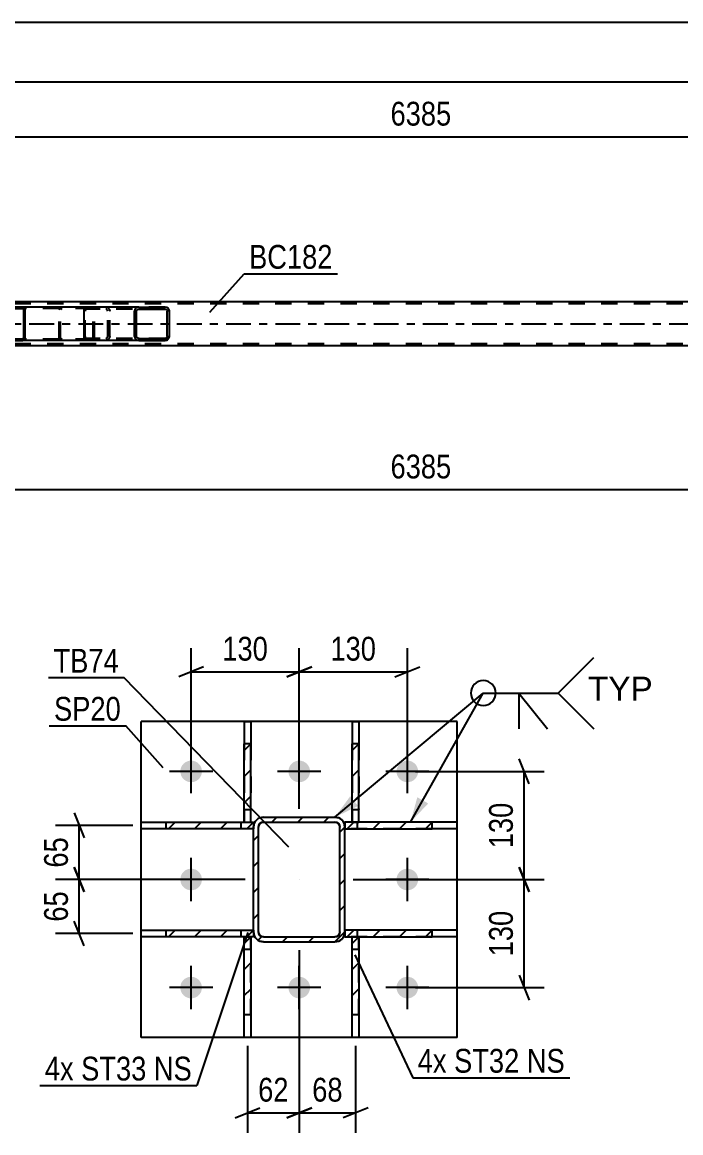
# Model space of a CAD drawing. Header units: millimetres. Extents: x 0 to 841, y 0 to 594.
# Drawn here: x 316.3 to 395.5, y 148.7 to 282.3 of the extents above; entities that cross this region are included whole.
import ezdxf

# ---------------------------------------------------------------- set-up
doc = ezdxf.new("R2010")
doc.units = ezdxf.units.MM
doc.linetypes.add('DXK_LINE_DOT2', pattern=[3.9198, 1.9599, -1.9599])
doc.linetypes.add('DXK_LINE_DOT3', pattern=[5.9187, 2.979, -0.9799, 0.9799, -0.9799])
doc.styles.add('Arial', font='ARIAL.TTF', dxfattribs={"height": 0.2})
doc.styles.add('Arial Narrow', font='ARIALN.TTF', dxfattribs={"height": 0.2})

# ---------------------------------------------------------------- blocks, each defined once
blk = doc.blocks.new('Part-814735391-2827 - 2738')
at = {"linetype": 'Continuous'}
h = blk.add_hatch(dxfattribs=at)
h.set_pattern_fill('', scale=0.7, style=0, pattern_type=0)
h.set_pattern_definition([(45, (333.9544, 247.6884), (-1.57154, 1.57154), [])])
h.paths.add_polyline_path([(333.99, 247.5), (333.95, 247.69), (333.85, 247.84), (333.68, 247.95), (333.49, 247.98), (330.31, 247.98), (330.11, 247.95), (329.95, 247.84), (329.84, 247.69), (329.8, 247.5), (329.8, 244.46), (329.84, 244.28), (329.95, 244.13), (330.11, 244.02), (330.31, 243.98), (333.49, 243.98), (333.68, 244.02), (333.85, 244.13), (333.95, 244.28), (333.99, 244.46)])
h.paths.add_polyline_path([(333.72, 244.37), (333.67, 244.3), (333.59, 244.24), (333.49, 244.22), (330.31, 244.22), (330.21, 244.24), (330.13, 244.3), (330.07, 244.37), (330.05, 244.46), (330.05, 247.5), (330.07, 247.6), (330.13, 247.67), (330.21, 247.73), (330.31, 247.74), (333.49, 247.74), (333.59, 247.73), (333.67, 247.67), (333.72, 247.6), (333.74, 247.5), (333.74, 244.46)])
at = {"color": 2, "linetype": 'Continuous'}
for p, q in [((323.73, 247.5), (323.75, 247.69)), ((323.73, 244.46), (323.73, 247.5)), ((323.75, 247.69), (323.81, 247.84)), ((323.81, 247.84), (323.9, 247.95)), ((323.9, 247.95), (324.01, 247.98)), ((330.31, 247.98), (324.01, 247.98)), ((329.84, 247.69), (329.8, 247.5)), ((329.8, 244.46), (329.8, 247.5)), ((330.05, 247.5), (330.07, 247.6)), ((330.05, 244.46), (330.05, 247.5)), ((330.07, 247.6), (330.13, 247.67)), ((330.31, 247.98), (330.11, 247.95)), ((330.13, 247.67), (330.21, 247.73)), ((330.21, 247.73), (330.31, 247.74)), ((330.31, 247.98), (333.49, 247.98)), ((330.31, 247.74), (333.49, 247.74)), ((333.68, 247.95), (333.49, 247.98)), ((333.49, 247.74), (333.59, 247.73)), ((333.59, 247.73), (333.67, 247.67)), ((333.67, 247.67), (333.72, 247.6)), ((333.72, 247.6), (333.74, 247.5)), ((333.74, 244.46), (333.74, 247.5)), ((333.99, 247.5), (333.95, 247.69)), ((333.99, 244.46), (333.99, 247.5)), ((323.75, 244.28), (323.73, 244.46)), ((323.81, 244.13), (323.75, 244.28)), ((323.9, 244.02), (323.81, 244.13)), ((324.01, 243.98), (323.9, 244.02)), ((330.31, 243.98), (324.01, 243.98)), ((329.8, 244.46), (329.84, 244.28)), ((330.07, 244.37), (330.05, 244.46)), ((330.13, 244.3), (330.07, 244.37)), ((330.11, 244.02), (330.31, 243.98)), ((330.21, 244.24), (330.13, 244.3)), ((330.31, 244.22), (330.21, 244.24)), ((330.31, 244.22), (333.49, 244.22)), ((330.31, 243.98), (333.49, 243.98)), ((333.59, 244.24), (333.49, 244.22)), ((333.49, 243.98), (333.68, 244.02)), ((333.67, 244.3), (333.59, 244.24)), ((333.72, 244.37), (333.67, 244.3)), ((333.74, 244.46), (333.72, 244.37)), ((333.95, 244.28), (333.99, 244.46))]:
    blk.add_line(p, q, dxfattribs=at)
at = {"color": 7, "linetype": 'DXK_LINE_DOT2'}
for p, q in [((323.88, 247.6), (323.87, 247.5)), ((323.87, 244.46), (323.87, 247.5)), ((323.91, 247.67), (323.88, 247.6)), ((323.95, 247.73), (323.91, 247.67)), ((324.01, 247.74), (323.95, 247.73)), ((333.49, 247.74), (324.01, 247.74)), ((325, 247.74), (325, 247.98)), ((326.34, 247.98), (326.53, 247.95)), ((326.44, 247.73), (326.34, 247.74)), ((326.52, 247.67), (326.44, 247.73)), ((326.57, 247.6), (326.52, 247.67)), ((326.59, 247.5), (326.57, 247.6)), ((326.59, 244.46), (326.59, 247.5)), ((326.8, 247.69), (326.84, 247.5)), ((326.84, 244.46), (326.84, 247.5)), ((333.49, 247.98), (330.31, 247.98)), ((323.87, 244.46), (323.88, 244.37)), ((323.88, 244.37), (323.91, 244.3)), ((323.91, 244.3), (323.95, 244.24)), ((323.95, 244.24), (324.01, 244.22)), ((333.49, 244.22), (324.01, 244.22)), ((325, 243.98), (325, 244.22)), ((326.34, 244.22), (326.44, 244.24)), ((326.53, 244.02), (326.34, 243.98)), ((326.44, 244.24), (326.52, 244.3)), ((326.52, 244.3), (326.57, 244.37)), ((326.57, 244.37), (326.59, 244.46)), ((326.84, 244.46), (326.8, 244.28)), ((333.49, 243.98), (330.31, 243.98))]:
    blk.add_line(p, q, dxfattribs=at)
for centre, start, end in [((326.35, 247.49), 23.8494, 68.8059), ((326.35, 244.48), 291.1941, 336.1506)]:
    blk.add_arc(centre, 0.492, start, end, dxfattribs=at)
at = {"color": 2, "linetype": 'Continuous'}
for centre, start, end in [((330.29, 247.49), 111.1941, 156.1506), ((333.5, 247.49), 23.8494, 68.8059), ((330.29, 244.48), 203.8494, 248.8059), ((333.5, 244.48), 291.1941, 336.1506)]:
    blk.add_arc(centre, 0.492, start, end, dxfattribs=at)
blk = doc.blocks.new('Part-814735391-2852 - 2738')
at = {"linetype": 'Continuous'}
h = blk.add_hatch(dxfattribs=at)
h.set_pattern_fill('', scale=0.7, style=0, pattern_type=0)
h.set_pattern_definition([(45, (316.622, 247.7872), (-1.57154, 1.57154), [])])
h.paths.add_polyline_path([(316.65, 247.66), (316.62, 247.79), (316.55, 247.89), (316.44, 247.96), (316.31, 247.98), (312.73, 247.98), (312.6, 247.96), (312.49, 247.89), (312.42, 247.79), (312.39, 247.66), (312.39, 244.3), (312.42, 244.18), (312.49, 244.08), (312.6, 244.01), (312.73, 243.98), (316.31, 243.98), (316.44, 244.01), (316.55, 244.08), (316.62, 244.18), (316.65, 244.3)])
h.paths.add_polyline_path([(316.46, 244.24), (316.43, 244.19), (316.37, 244.16), (316.31, 244.14), (312.73, 244.14), (312.67, 244.16), (312.61, 244.19), (312.57, 244.24), (312.56, 244.3), (312.56, 247.66), (312.57, 247.73), (312.61, 247.78), (312.67, 247.81), (312.73, 247.82), (316.31, 247.82), (316.37, 247.81), (316.43, 247.78), (316.46, 247.73), (316.48, 247.66), (316.48, 244.3)])
at = {"color": 2, "linetype": 'Continuous'}
for p, q in [((312.42, 247.79), (312.39, 247.66)), ((312.39, 244.3), (312.39, 247.66)), ((312.56, 247.66), (312.57, 247.73)), ((312.56, 244.3), (312.56, 247.66)), ((312.57, 247.73), (312.61, 247.78)), ((312.73, 247.98), (312.6, 247.96)), ((312.61, 247.78), (312.67, 247.81)), ((312.67, 247.81), (312.73, 247.82)), ((312.73, 247.98), (316.31, 247.98)), ((312.73, 247.82), (316.31, 247.82)), ((324.01, 247.98), (316.31, 247.98)), ((316.44, 247.96), (316.31, 247.98)), ((316.31, 247.82), (316.37, 247.81)), ((316.37, 247.81), (316.43, 247.78)), ((316.43, 247.78), (316.46, 247.73)), ((316.46, 247.73), (316.48, 247.66)), ((316.48, 244.3), (316.48, 247.66)), ((316.65, 247.66), (316.62, 247.79)), ((316.65, 244.3), (316.65, 247.66)), ((312.39, 244.3), (312.42, 244.18)), ((312.57, 244.24), (312.56, 244.3)), ((312.61, 244.19), (312.57, 244.24)), ((312.6, 244.01), (312.73, 243.98)), ((312.67, 244.16), (312.61, 244.19)), ((312.73, 244.14), (312.67, 244.16)), ((312.73, 244.14), (316.31, 244.14)), ((312.73, 243.98), (316.31, 243.98)), ((316.37, 244.16), (316.31, 244.14)), ((316.31, 243.98), (316.44, 244.01)), ((324.01, 243.98), (316.31, 243.98)), ((316.43, 244.19), (316.37, 244.16)), ((316.46, 244.24), (316.43, 244.19)), ((316.48, 244.3), (316.46, 244.24)), ((316.62, 244.18), (316.65, 244.3))]:
    blk.add_line(p, q, dxfattribs=at)
at = {"color": 7, "linetype": 'DXK_LINE_DOT2'}
for p, q in [((316.31, 247.98), (312.73, 247.98)), ((324.66, 247.82), (312.73, 247.82)), ((320.74, 247.66), (320.77, 247.79)), ((320.74, 244.3), (320.74, 247.66)), ((320.92, 247.73), (320.91, 247.66)), ((320.91, 244.3), (320.91, 247.66)), ((320.96, 247.78), (320.92, 247.73)), ((320.95, 247.96), (321.08, 247.98)), ((320.96, 247.78), (320.98, 247.79)), ((320.98, 247.79), (321.02, 247.81)), ((321.02, 247.81), (321.08, 247.82)), ((324.66, 247.98), (324.01, 247.98)), ((324.66, 247.98), (324.79, 247.96)), ((324.72, 247.81), (324.66, 247.82)), ((324.78, 247.78), (324.72, 247.81)), ((324.81, 247.73), (324.78, 247.78)), ((324.83, 247.66), (324.81, 247.73)), ((324.83, 244.3), (324.83, 247.66)), ((324.97, 247.79), (324.99, 247.69)), ((324.99, 247.69), (325, 247.66)), ((325, 244.3), (325, 247.66)), ((324.66, 244.14), (312.73, 244.14)), ((316.31, 243.98), (312.73, 243.98)), ((320.77, 244.18), (320.74, 244.3)), ((320.91, 244.3), (320.92, 244.24)), ((320.92, 244.24), (320.96, 244.19)), ((321.08, 243.98), (320.95, 244.01)), ((320.96, 244.19), (320.98, 244.18)), ((320.98, 244.18), (321.02, 244.16)), ((321.02, 244.16), (321.08, 244.14)), ((324.66, 243.98), (324.01, 243.98)), ((324.66, 244.14), (324.72, 244.16)), ((324.79, 244.01), (324.66, 243.98)), ((324.72, 244.16), (324.78, 244.19)), ((324.78, 244.19), (324.81, 244.24)), ((324.81, 244.24), (324.83, 244.3)), ((324.99, 244.28), (324.97, 244.18)), ((325, 244.3), (324.99, 244.28))]:
    blk.add_line(p, q, dxfattribs=at)
at = {"color": 2, "linetype": 'Continuous'}
for centre, start, end in [((312.72, 247.65), 110.7583, 155.68), ((316.32, 247.65), 24.32, 69.2417), ((312.72, 244.32), 204.32, 249.2417), ((316.32, 244.32), 290.7583, 335.68)]:
    blk.add_arc(centre, 0.331, start, end, dxfattribs=at)
at = {"color": 7, "linetype": 'DXK_LINE_DOT2'}
for centre, start, end in [((321.07, 247.65), 110.7583, 155.6801), ((324.67, 247.65), 24.3199, 69.2417), ((321.07, 244.32), 204.3199, 249.2417), ((324.67, 244.32), 290.7583, 335.6801)]:
    blk.add_arc(centre, 0.331, start, end, dxfattribs=at)
blk = doc.blocks.new('Part-814735391-2967 - 2738')
at = {"color": 2, "linetype": 'Continuous'}
for p, q in [((491.15, 248.62), (241.75, 248.62)), ((491.15, 243.34), (241.75, 243.34))]:
    blk.add_line(p, q, dxfattribs=at)
at = {"color": 7, "linetype": 'DXK_LINE_DOT2'}
for p, q in [((760.27, 248.38), (98.15, 248.38)), ((760.27, 243.58), (98.15, 243.58))]:
    blk.add_line(p, q, dxfattribs=at)
at = {"color": 7, "linetype": 'DXK_LINE_DOT3'}
blk.add_line((98.15, 245.98), (760.27, 245.98), dxfattribs=at)
blk = doc.blocks.new('Part-814735391-6031 - 6020')
at = {"linetype": 'Continuous'}
h = blk.add_hatch(dxfattribs=at)
h.set_pattern_fill('', scale=0.7, style=0, pattern_type=0)
h.set_pattern_definition([(45, (344.106, 173.0339), (-1.57154, 1.57154), [])])
h.paths.add_polyline_path([(344.11, 172.23), (344.11, 173.03), (333.61, 173.03), (333.61, 172.23)])
at = {"color": 2, "linetype": 'Continuous'}
for p, q in [((330.61, 172.23), (330.61, 173.03)), ((330.61, 173.03), (333.61, 173.03)), ((333.61, 173.03), (344.11, 173.03)), ((333.61, 172.23), (333.61, 173.03)), ((344.11, 173.03), (344.11, 172.23)), ((333.61, 172.23), (330.61, 172.23)), ((344.11, 172.23), (333.61, 172.23))]:
    blk.add_line(p, q, dxfattribs=at)
at = {"color": 7, "linetype": 'DXK_LINE_DOT2'}
for p, q in [((333.61, 173.03), (344.11, 173.03)), ((342.61, 172.23), (342.61, 173.03)), ((344.11, 173.03), (344.11, 172.23)), ((344.11, 172.23), (333.61, 172.23))]:
    blk.add_line(p, q, dxfattribs=at)
blk = doc.blocks.new('Bolt-814735391-6129 - 6020')
at = {"linetype": 'Continuous'}
for points in [[(335.31, 192.13, -1), (337.91, 192.13, -1)], [(348.31, 192.13, -1), (350.91, 192.13, -1)], [(361.31, 192.13, -1), (363.91, 192.13, -1)], [(335.31, 179.13, -1), (337.91, 179.13, -1)], [(361.31, 179.13, -1), (363.91, 179.13, -1)], [(335.31, 166.13, -1), (337.91, 166.13, -1)], [(348.31, 166.13, -1), (350.91, 166.13, -1)], [(361.31, 166.13, -1), (363.91, 166.13, -1)]]:
    blk.add_hatch(color=1, dxfattribs=at).paths.add_polyline_path(points)
at = {"color": 1, "linetype": 'Continuous'}
for p, q in [((336.61, 189.53), (336.61, 194.73)), ((349.61, 189.53), (349.61, 194.73)), ((362.61, 189.53), (362.61, 194.73)), ((339.21, 192.13), (334.01, 192.13)), ((352.21, 192.13), (347.01, 192.13)), ((365.21, 192.13), (360.01, 192.13)), ((336.61, 176.53), (336.61, 181.73)), ((362.61, 176.53), (362.61, 181.73)), ((339.21, 179.13), (334.01, 179.13)), ((365.21, 179.13), (360.01, 179.13)), ((336.61, 163.53), (336.61, 168.73)), ((349.61, 163.53), (349.61, 168.73)), ((362.61, 163.53), (362.61, 168.73)), ((339.21, 166.13), (334.01, 166.13)), ((352.21, 166.13), (347.01, 166.13)), ((365.21, 166.13), (360.01, 166.13))]:
    blk.add_line(p, q, dxfattribs=at)
blk = doc.blocks.new('Part-814735391-6073 - 6020')
at = {"linetype": 'Continuous'}
h = blk.add_hatch(dxfattribs=at)
h.set_pattern_fill('', scale=0.7, style=0, pattern_type=0)
h.set_pattern_definition([(45, (344.106, 186.0339), (-1.57154, 1.57154), [])])
h.paths.add_polyline_path([(344.11, 185.23), (344.11, 186.03), (333.61, 186.03), (333.61, 185.23)])
at = {"color": 2, "linetype": 'Continuous'}
for p, q in [((330.61, 185.23), (330.61, 186.03)), ((330.61, 186.03), (333.61, 186.03)), ((333.61, 186.03), (344.11, 186.03)), ((333.61, 185.23), (333.61, 186.03)), ((344.11, 186.03), (344.11, 185.23)), ((333.61, 185.23), (330.61, 185.23)), ((344.11, 185.23), (333.61, 185.23))]:
    blk.add_line(p, q, dxfattribs=at)
at = {"color": 7, "linetype": 'DXK_LINE_DOT2'}
for p, q in [((333.61, 186.03), (344.11, 186.03)), ((342.61, 185.23), (342.61, 186.03)), ((344.11, 186.03), (344.11, 185.23)), ((344.11, 185.23), (333.61, 185.23))]:
    blk.add_line(p, q, dxfattribs=at)
blk = doc.blocks.new('Part-814735391-6078 - 6020')
at = {"linetype": 'Continuous'}
h = blk.add_hatch(dxfattribs=at)
h.set_pattern_fill('', scale=0.7, style=0, pattern_type=0)
h.set_pattern_definition([(45, (356.7906, 172.244), (-1.57154, 1.57154), [])])
h.paths.add_polyline_path([(356.79, 162.83), (356.79, 172.24), (355.99, 172.24), (355.99, 162.83)])
at = {"color": 7, "linetype": 'DXK_LINE_DOT2'}
for p, q in [((355.99, 170.74), (355.99, 172.24)), ((355.99, 172.24), (356.79, 172.24)), ((356.79, 162.83), (356.79, 172.24)), ((355.99, 170.74), (356.79, 170.74)), ((355.99, 162.83), (355.99, 170.74))]:
    blk.add_line(p, q, dxfattribs=at)
at = {"color": 2, "linetype": 'Continuous'}
for p, q in [((355.99, 162.83), (355.99, 172.24)), ((355.99, 172.24), (356.79, 172.24)), ((356.79, 172.24), (356.79, 162.83)), ((355.99, 160.13), (355.99, 162.83)), ((356.79, 162.83), (355.99, 162.83)), ((356.79, 162.83), (356.79, 160.13)), ((356.79, 160.13), (355.99, 160.13))]:
    blk.add_line(p, q, dxfattribs=at)
blk = doc.blocks.new('Part-814735391-6083 - 6020')
at = {"linetype": 'Continuous'}
h = blk.add_hatch(dxfattribs=at)
h.set_pattern_fill('', scale=0.7, style=0, pattern_type=0)
h.set_pattern_definition([(45, (343.7911, 172.244), (-1.57154, 1.57154), [])])
h.paths.add_polyline_path([(343.79, 162.83), (343.79, 172.24), (342.99, 172.24), (342.99, 162.83)])
at = {"color": 7, "linetype": 'DXK_LINE_DOT2'}
for p, q in [((342.99, 170.74), (342.99, 172.24)), ((342.99, 172.24), (343.79, 172.24)), ((343.79, 162.83), (343.79, 172.24)), ((342.99, 170.74), (343.79, 170.74)), ((342.99, 162.83), (342.99, 170.74))]:
    blk.add_line(p, q, dxfattribs=at)
at = {"color": 2, "linetype": 'Continuous'}
for p, q in [((342.99, 162.83), (342.99, 172.24)), ((342.99, 172.24), (343.79, 172.24)), ((343.79, 172.24), (343.79, 162.83)), ((342.99, 160.13), (342.99, 162.83)), ((343.79, 162.83), (342.99, 162.83)), ((343.79, 162.83), (343.79, 160.13)), ((343.79, 160.13), (342.99, 160.13))]:
    blk.add_line(p, q, dxfattribs=at)
blk = doc.blocks.new('Part-814735391-6088 - 6020')
at = {"linetype": 'Continuous'}
h = blk.add_hatch(dxfattribs=at)
h.set_pattern_fill('', scale=0.7, style=0, pattern_type=0)
h.set_pattern_definition([(45, (356.79, 195.4462), (-1.57154, 1.57154), [])])
h.paths.add_polyline_path([(356.79, 186.04), (356.79, 195.45), (355.99, 195.45), (355.99, 186.04)])
at = {"color": 2, "linetype": 'Continuous'}
for p, q in [((355.99, 198.13), (355.99, 195.45)), ((355.99, 198.13), (356.79, 198.13)), ((356.79, 198.13), (356.79, 195.45)), ((355.99, 186.04), (355.99, 195.45)), ((356.79, 195.45), (355.99, 195.45)), ((356.79, 186.04), (356.79, 195.45)), ((355.99, 186.04), (356.79, 186.04))]:
    blk.add_line(p, q, dxfattribs=at)
at = {"color": 7, "linetype": 'DXK_LINE_DOT2'}
for p, q in [((355.99, 195.45), (355.99, 186.04)), ((356.79, 195.45), (356.79, 187.54)), ((355.99, 187.54), (356.79, 187.54)), ((356.79, 186.04), (356.79, 187.54)), ((355.99, 186.04), (356.79, 186.04))]:
    blk.add_line(p, q, dxfattribs=at)
blk = doc.blocks.new('Part-814735391-6093 - 6020')
at = {"linetype": 'Continuous'}
h = blk.add_hatch(dxfattribs=at)
h.set_pattern_fill('', scale=0.7, style=0, pattern_type=0)
h.set_pattern_definition([(45, (343.7906, 195.4462), (-1.57154, 1.57154), [])])
h.paths.add_polyline_path([(343.79, 186.04), (343.79, 195.45), (342.99, 195.45), (342.99, 186.04)])
at = {"color": 2, "linetype": 'Continuous'}
for p, q in [((342.99, 198.13), (342.99, 195.45)), ((342.99, 198.13), (343.79, 198.13)), ((343.79, 198.13), (343.79, 195.45)), ((342.99, 186.04), (342.99, 195.45)), ((343.79, 195.45), (342.99, 195.45)), ((343.79, 186.04), (343.79, 195.45)), ((342.99, 186.04), (343.79, 186.04))]:
    blk.add_line(p, q, dxfattribs=at)
at = {"color": 7, "linetype": 'DXK_LINE_DOT2'}
for p, q in [((342.99, 195.45), (342.99, 186.04)), ((343.79, 195.45), (343.79, 187.54)), ((342.99, 187.54), (343.79, 187.54)), ((343.79, 186.04), (343.79, 187.54)), ((342.99, 186.04), (343.79, 186.04))]:
    blk.add_line(p, q, dxfattribs=at)
blk = doc.blocks.new('Part-814735391-6176 - 6020')
at = {"color": 2, "linetype": 'Continuous'}
for p, q in [((330.61, 160.13), (330.61, 198.13)), ((368.61, 198.13), (330.61, 198.13)), ((368.61, 160.13), (368.61, 198.13)), ((368.61, 160.13), (330.61, 160.13))]:
    blk.add_line(p, q, dxfattribs=at)
blk = doc.blocks.new('Part-814735391-6182 - 6020')
at = {"linetype": 'Continuous'}
h = blk.add_hatch(dxfattribs=at)
h.set_pattern_fill('', scale=0.7, style=0, pattern_type=0)
h.set_pattern_definition([(45, (365.6044, 173.0341), (-1.57154, 1.57154), [])])
h.paths.add_polyline_path([(365.6, 172.23), (365.6, 173.03), (355.11, 173.03), (355.11, 172.23)])
at = {"color": 7, "linetype": 'DXK_LINE_DOT2'}
for p, q in [((365.6, 173.03), (355.11, 173.03)), ((355.11, 173.03), (355.11, 172.23)), ((356.61, 172.23), (356.61, 173.03)), ((365.6, 172.23), (355.11, 172.23))]:
    blk.add_line(p, q, dxfattribs=at)
at = {"color": 2, "linetype": 'Continuous'}
for p, q in [((365.6, 173.03), (355.11, 173.03)), ((355.11, 173.03), (355.11, 172.23)), ((368.61, 173.03), (365.6, 173.03)), ((365.6, 172.23), (365.6, 173.03)), ((368.61, 172.23), (368.61, 173.03)), ((355.11, 172.23), (365.6, 172.23)), ((368.61, 172.23), (365.6, 172.23))]:
    blk.add_line(p, q, dxfattribs=at)
blk = doc.blocks.new('Part-814735391-6187 - 6020')
at = {"linetype": 'Continuous'}
h = blk.add_hatch(dxfattribs=at)
h.set_pattern_fill('', scale=0.7, style=0, pattern_type=0)
h.set_pattern_definition([(45, (365.6044, 186.0341), (-1.57154, 1.57154), [])])
h.paths.add_polyline_path([(365.6, 185.23), (365.6, 186.03), (355.11, 186.03), (355.11, 185.23)])
at = {"color": 7, "linetype": 'DXK_LINE_DOT2'}
for p, q in [((365.6, 186.03), (355.11, 186.03)), ((355.11, 186.03), (355.11, 185.23)), ((356.61, 185.23), (356.61, 186.03)), ((365.6, 185.23), (355.11, 185.23))]:
    blk.add_line(p, q, dxfattribs=at)
at = {"color": 2, "linetype": 'Continuous'}
for p, q in [((365.6, 186.03), (355.11, 186.03)), ((355.11, 186.03), (355.11, 185.23)), ((368.61, 186.03), (365.6, 186.03)), ((365.6, 185.23), (365.6, 186.03)), ((368.61, 185.23), (368.61, 186.03)), ((355.11, 185.23), (365.6, 185.23)), ((368.61, 185.23), (365.6, 185.23))]:
    blk.add_line(p, q, dxfattribs=at)
blk = doc.blocks.new('Part-814735391-6200 - 6020')
at = {"linetype": 'Continuous'}
h = blk.add_hatch(dxfattribs=at)
h.set_pattern_fill('', scale=0.7, style=0, pattern_type=0)
h.set_pattern_definition([(45, (355.106, 172.8347), (-1.57154, 1.57154), [])])
h.paths.add_polyline_path([(355.01, 172.38), (355.11, 172.83), (355.11, 185.43), (355.01, 185.89), (354.75, 186.28), (354.37, 186.54), (353.91, 186.63), (345.31, 186.63), (344.85, 186.54), (344.46, 186.28), (344.2, 185.89), (344.11, 185.43), (344.11, 172.83), (344.2, 172.38), (344.46, 171.99), (344.85, 171.73), (345.31, 171.63), (353.91, 171.63), (354.37, 171.73), (354.75, 171.99)])
h.paths.add_polyline_path([(354.14, 172.28), (353.91, 172.23), (345.31, 172.23), (345.08, 172.28), (344.88, 172.41), (344.75, 172.61), (344.71, 172.83), (344.71, 185.43), (344.75, 185.66), (344.88, 185.86), (345.08, 185.99), (345.31, 186.03), (353.91, 186.03), (354.14, 185.99), (354.33, 185.86), (354.46, 185.66), (354.51, 185.43), (354.51, 172.83), (354.46, 172.61), (354.33, 172.41)])
at = {"color": 7, "linetype": 'DXK_LINE_DOT2'}
for p, q in [((344.11, 185.43), (344.2, 185.89)), ((344.88, 185.86), (344.75, 185.66)), ((344.85, 186.54), (345.31, 186.63)), ((345.08, 185.99), (344.88, 185.86)), ((345.31, 186.03), (345.08, 185.99)), ((345.31, 186.63), (353.91, 186.63)), ((345.31, 186.03), (353.91, 186.03)), ((353.91, 186.63), (354.37, 186.54)), ((354.14, 185.99), (353.91, 186.03)), ((354.33, 185.86), (354.14, 185.99)), ((354.46, 185.66), (354.33, 185.86)), ((355.01, 185.89), (355.11, 185.43)), ((344.11, 172.83), (344.11, 185.43)), ((344.75, 185.66), (344.71, 185.43)), ((344.71, 172.83), (344.71, 185.43)), ((354.51, 185.43), (354.46, 185.66)), ((354.51, 172.83), (354.51, 185.43)), ((355.11, 172.83), (355.11, 185.43)), ((344.2, 172.38), (344.11, 172.83)), ((344.71, 172.83), (344.75, 172.61)), ((344.75, 172.61), (344.88, 172.41)), ((344.88, 172.41), (345.08, 172.28)), ((354.14, 172.28), (354.33, 172.41)), ((354.33, 172.41), (354.46, 172.61)), ((354.46, 172.61), (354.51, 172.83)), ((355.11, 172.83), (355.01, 172.38)), ((345.31, 171.63), (344.85, 171.73)), ((345.08, 172.28), (345.31, 172.23)), ((345.31, 172.23), (353.91, 172.23)), ((345.31, 171.63), (353.91, 171.63)), ((353.91, 172.23), (354.14, 172.28)), ((354.37, 171.73), (353.91, 171.63))]:
    blk.add_line(p, q, dxfattribs=at)
at = {"color": 2, "linetype": 'Continuous'}
for p, q in [((344.2, 185.89), (344.11, 185.43)), ((344.75, 185.66), (344.88, 185.86)), ((345.31, 186.63), (344.85, 186.54)), ((344.88, 185.86), (345.08, 185.99)), ((345.08, 185.99), (345.31, 186.03)), ((345.31, 186.63), (353.91, 186.63)), ((345.31, 186.03), (353.91, 186.03)), ((354.37, 186.54), (353.91, 186.63)), ((353.91, 186.03), (354.14, 185.99)), ((354.14, 185.99), (354.33, 185.86)), ((354.33, 185.86), (354.46, 185.66)), ((355.11, 185.43), (355.01, 185.89)), ((344.11, 172.83), (344.11, 185.43)), ((344.71, 185.43), (344.75, 185.66)), ((344.71, 172.83), (344.71, 185.43)), ((354.46, 185.66), (354.51, 185.43)), ((354.51, 172.83), (354.51, 185.43)), ((355.11, 172.83), (355.11, 185.43)), ((344.11, 172.83), (344.2, 172.38)), ((344.75, 172.61), (344.71, 172.83)), ((344.88, 172.41), (344.75, 172.61)), ((345.08, 172.28), (344.88, 172.41)), ((354.33, 172.41), (354.14, 172.28)), ((354.46, 172.61), (354.33, 172.41)), ((354.51, 172.83), (354.46, 172.61)), ((355.01, 172.38), (355.11, 172.83)), ((344.85, 171.73), (345.31, 171.63)), ((345.31, 172.23), (345.08, 172.28)), ((345.31, 172.23), (353.91, 172.23)), ((345.31, 171.63), (353.91, 171.63)), ((354.14, 172.28), (353.91, 172.23)), ((353.91, 171.63), (354.37, 171.73))]:
    blk.add_line(p, q, dxfattribs=at)
at = {"color": 7, "linetype": 'DXK_LINE_DOT3'}
blk.add_line((349.61, 179.13), (349.61, 179.13), dxfattribs=at)
at = {"color": 7, "linetype": 'DXK_LINE_DOT2'}
for centre, start, end in [((345.31, 185.43), 112.5, 157.5), ((353.91, 185.43), 22.5, 67.5), ((345.31, 172.83), 202.5, 247.5), ((353.91, 172.83), 292.5, 337.5)]:
    blk.add_arc(centre, 1.2, start, end, dxfattribs=at)
at = {"color": 2, "linetype": 'Continuous'}
for centre, start, end in [((345.31, 185.43), 112.5, 157.5), ((353.91, 185.43), 22.5, 67.5), ((345.31, 172.83), 202.5, 247.5), ((353.91, 172.83), 292.5, 337.5)]:
    blk.add_arc(centre, 1.2, start, end, dxfattribs=at)
blk = doc.blocks.new('StraightDimension-814735391-3137 - 2738')
at = {"color": 7, "linetype": 'Continuous'}
blk.add_line((236.55, 268.47), (491.95, 268.47), dxfattribs=at)
at = {"color": 0}
blk.add_wipeout([(368.5, 269.22), (368.5, 273.42), (359.99, 273.42), (359.99, 269.22)], dxfattribs=at)
at = {"color": 3, "style": 'Arial Narrow'}
blk.add_text('6385', height=2.863, dxfattribs=at).set_placement((360.59, 269.82))
blk = doc.blocks.new('StraightDimension-814735391-3152 - 2738')
at = {"color": 7, "linetype": 'Continuous'}
blk.add_line((87.29, 282.26), (771.13, 282.26), dxfattribs=at)
blk = doc.blocks.new('StraightDimension-814735391-7491 - 2738')
at = {"color": 7, "linetype": 'Continuous'}
blk.add_line((87.93, 275.07), (770.49, 275.07), dxfattribs=at)
blk = doc.blocks.new('StraightDimension-814735391-12199 - 2738')
at = {"color": 7, "linetype": 'Continuous'}
blk.add_line((236.55, 226.03), (491.95, 226.03), dxfattribs=at)
at = {"color": 0}
blk.add_wipeout([(368.5, 226.78), (368.5, 230.98), (359.99, 230.98), (359.99, 226.78)], dxfattribs=at)
at = {"color": 3, "style": 'Arial Narrow'}
blk.add_text('6385', height=2.863, dxfattribs=at).set_placement((360.59, 227.38))
blk = doc.blocks.new('StraightDimension-814735391-6271 - 6020')
at = {"color": 7, "linetype": 'Continuous'}
for p, q in [((349.61, 170.63), (349.61, 148.66)), ((343.39, 159.13), (343.39, 148.66)), ((341.89, 150.46), (344.89, 151.66)), ((343.39, 151.06), (349.61, 151.06)), ((351.11, 151.66), (348.11, 150.46))]:
    blk.add_line(p, q, dxfattribs=at)
at = {"color": 0}
blk.add_wipeout([(348.93, 151.81), (348.93, 156.01), (344.07, 156.01), (344.07, 151.81)], dxfattribs=at)
at = {"color": 3, "style": 'Arial Narrow'}
blk.add_text('62', height=2.863, dxfattribs=at).set_placement((344.67, 152.41))
blk = doc.blocks.new('StraightDimension-814735391-6218 - 6020')
at = {"color": 7, "linetype": 'Continuous'}
for p, q in [((336.61, 193.13), (336.61, 206.96)), ((349.61, 187.63), (349.61, 206.96)), ((338.11, 204.71), (335.11, 203.51)), ((348.11, 203.51), (351.11, 204.71)), ((336.61, 204.11), (349.61, 204.11))]:
    blk.add_line(p, q, dxfattribs=at)
at = {"color": 0}
blk.add_wipeout([(346.45, 204.86), (346.45, 209.06), (339.76, 209.06), (339.76, 204.86)], dxfattribs=at)
at = {"color": 3, "style": 'Arial Narrow'}
blk.add_text('130', height=2.863, dxfattribs=at).set_placement((340.36, 205.46))
blk = doc.blocks.new('StraightDimension-814735391-6280 - 6020')
at = {"color": 7, "linetype": 'Continuous'}
for p, q in [((349.61, 170.63), (349.61, 148.66)), ((356.39, 159.13), (356.39, 148.66)), ((348.11, 150.46), (351.11, 151.66)), ((349.61, 151.06), (356.39, 151.06)), ((357.89, 151.66), (354.89, 150.46))]:
    blk.add_line(p, q, dxfattribs=at)
at = {"color": 0}
blk.add_wipeout([(355.43, 151.81), (355.43, 156.01), (350.57, 156.01), (350.57, 151.81)], dxfattribs=at)
at = {"color": 3, "style": 'Arial Narrow'}
blk.add_text('68', height=2.863, dxfattribs=at).set_placement((351.17, 152.41))
blk = doc.blocks.new('StraightDimension-814735391-6260 - 6020')
at = {"color": 7, "linetype": 'Continuous'}
for p, q in [((377.25, 177.63), (376.05, 180.63)), ((356.11, 179.13), (379.05, 179.13)), ((376.65, 166.13), (376.65, 179.13)), ((376.05, 167.63), (377.25, 164.63)), ((363.61, 166.13), (379.05, 166.13))]:
    blk.add_line(p, q, dxfattribs=at)
at = {"color": 0}
blk.add_wipeout([(375.9, 175.98), (371.7, 175.98), (371.7, 169.29), (375.9, 169.29)], dxfattribs=at)
at = {"color": 3, "style": 'Arial Narrow'}
blk.add_text('130', height=2.863, rotation=90.0002, dxfattribs=at).set_placement((375.3, 169.89))
blk = doc.blocks.new('StraightDimension-814735391-6227 - 6020')
at = {"color": 7, "linetype": 'Continuous'}
for p, q in [((349.61, 187.63), (349.61, 206.96)), ((362.61, 193.13), (362.61, 206.96)), ((351.11, 204.71), (348.11, 203.51)), ((361.11, 203.51), (364.11, 204.71)), ((349.61, 204.11), (362.61, 204.11))]:
    blk.add_line(p, q, dxfattribs=at)
at = {"color": 0}
blk.add_wipeout([(359.45, 204.86), (359.45, 209.06), (352.76, 209.06), (352.76, 204.86)], dxfattribs=at)
at = {"color": 3, "style": 'Arial Narrow'}
blk.add_text('130', height=2.863, dxfattribs=at).set_placement((353.36, 205.46))
blk = doc.blocks.new('StraightDimension-814735391-6237 - 6020')
at = {"color": 7, "linetype": 'Continuous'}
for p, q in [((322.54, 180.63), (323.74, 177.63)), ((343.11, 179.13), (320.29, 179.13)), ((323.14, 172.63), (323.14, 179.13)), ((323.74, 171.13), (322.54, 174.13)), ((329.61, 172.63), (320.29, 172.63))]:
    blk.add_line(p, q, dxfattribs=at)
at = {"color": 0}
blk.add_wipeout([(322.39, 178.31), (318.19, 178.31), (318.19, 173.46), (322.39, 173.46)], dxfattribs=at)
at = {"color": 3, "style": 'Arial Narrow'}
blk.add_text('65', height=2.863, rotation=90.0002, dxfattribs=at).set_placement((321.79, 174.06))
blk = doc.blocks.new('StraightDimension-814735391-6243 - 6020')
at = {"color": 7, "linetype": 'Continuous'}
for p, q in [((322.54, 187.13), (323.74, 184.13)), ((329.61, 185.63), (320.29, 185.63)), ((323.14, 179.13), (323.14, 185.63)), ((323.74, 177.63), (322.54, 180.63)), ((343.11, 179.13), (320.29, 179.13))]:
    blk.add_line(p, q, dxfattribs=at)
at = {"color": 0}
blk.add_wipeout([(322.39, 184.81), (318.19, 184.81), (318.19, 179.96), (322.39, 179.96)], dxfattribs=at)
at = {"color": 3, "style": 'Arial Narrow'}
blk.add_text('65', height=2.863, rotation=90.0002, dxfattribs=at).set_placement((321.79, 180.56))
blk = doc.blocks.new('StraightDimension-814735391-6250 - 6020')
at = {"color": 7, "linetype": 'Continuous'}
for p, q in [((377.25, 190.63), (376.05, 193.63)), ((363.61, 192.13), (379.05, 192.13)), ((376.65, 179.13), (376.65, 192.13)), ((376.05, 180.63), (377.25, 177.63)), ((356.11, 179.13), (379.05, 179.13))]:
    blk.add_line(p, q, dxfattribs=at)
at = {"color": 0}
blk.add_wipeout([(375.9, 188.98), (371.7, 188.98), (371.7, 182.29), (375.9, 182.29)], dxfattribs=at)
at = {"color": 3, "style": 'Arial Narrow'}
blk.add_text('130', height=2.863, rotation=90.0002, dxfattribs=at).set_placement((375.3, 182.89))
blk = doc.blocks.new('Mark-814735391-2963 - 2738')
at = {"color": 0}
blk.add_wipeout([(353.63, 252.6), (353.63, 255.6), (343.58, 255.6), (343.58, 252.6)], dxfattribs=at)
blk.add_wipeout([(353.63, 252.6), (353.63, 255.6), (343.58, 255.6), (343.58, 252.6)], dxfattribs=at)
at = {"color": 30, "linetype": 'Continuous'}
for p, q in [((338.84, 247.37), (342.98, 252)), ((342.98, 252), (354.23, 252))]:
    blk.add_line(p, q, dxfattribs=at)
at = {"color": 3, "style": 'Arial Narrow'}
blk.add_text('BC182', height=2.863, dxfattribs=at).set_placement((343.58, 252.6))
blk = doc.blocks.new('Mark-814735391-6172 - 6020')
at = {"color": 0}
blk.add_wipeout([(328.16, 198.23), (328.16, 201.23), (320.12, 201.23), (320.12, 198.23)], dxfattribs=at)
blk.add_wipeout([(328.16, 198.23), (328.16, 201.23), (320.12, 201.23), (320.12, 198.23)], dxfattribs=at)
at = {"color": 30, "linetype": 'Continuous'}
for p in [(319.52, 197.63), (333.23, 192.55)]:
    blk.add_line(p, (328.76, 197.63), dxfattribs=at)
at = {"color": 3, "style": 'Arial Narrow'}
blk.add_text('SP20', height=2.863, dxfattribs=at).set_placement((320.12, 198.23))
blk = doc.blocks.new('MarkSet-814735391-6368 - 6020')
at = {"color": 0}
for points in [[(322.48, 154.95), (322.48, 157.95), (319.01, 157.95), (319.01, 154.95)], [(331.23, 154.95), (331.23, 157.95), (323.38, 157.95), (323.38, 154.95)], [(336.7, 154.95), (336.7, 157.95), (332.13, 157.95), (332.13, 154.95)]]:
    blk.add_wipeout(points, dxfattribs=at)
for points in [[(322.48, 154.95), (322.48, 157.95), (319.01, 157.95), (319.01, 154.95)], [(331.23, 154.95), (331.23, 157.95), (323.38, 157.95), (323.38, 154.95)], [(336.7, 154.95), (336.7, 157.95), (332.13, 157.95), (332.13, 154.95)]]:
    blk.add_wipeout(points, dxfattribs=at)
at = {"color": 30, "linetype": 'Continuous'}
for p in [(343.41, 172.74), (318.41, 154.35)]:
    blk.add_line(p, (337.3, 154.35), dxfattribs=at)
at = {"color": 3, "style": 'Arial Narrow'}
for s, p in [('4x', (319.01, 154.95)), ('ST33', (323.38, 154.95)), ('NS', (332.13, 154.95))]:
    blk.add_text(s, height=2.863, dxfattribs=at).set_placement(p)
blk = doc.blocks.new('Mark-814735391-6196 - 6020')
at = {"color": 0}
blk.add_wipeout([(327.91, 204.01), (327.91, 207.01), (320.06, 207.01), (320.06, 204.01)], dxfattribs=at)
blk.add_wipeout([(327.91, 204.01), (327.91, 207.01), (320.06, 207.01), (320.06, 204.01)], dxfattribs=at)
at = {"color": 30, "linetype": 'Continuous'}
for p in [(319.46, 203.41), (348.36, 183.02)]:
    blk.add_line(p, (328.51, 203.41), dxfattribs=at)
at = {"color": 3, "style": 'Arial Narrow'}
blk.add_text('TB74', height=2.863, dxfattribs=at).set_placement((320.06, 204.01))
blk = doc.blocks.new('WeldMark-814735391-6289 - 6020')
at = {"linetype": 'Continuous'}
for points in [[(356.69, 187.98), (353.91, 186.63), (355.73, 189.13)], [(365.12, 188.28), (362.99, 186.03), (363.81, 189.02)]]:
    blk.add_hatch(color=30, dxfattribs=at).paths.add_polyline_path(points)
at = {"color": 30, "linetype": 'Continuous'}
for p, q in [((353.91, 186.63), (371.74, 201.56)), ((362.99, 186.03), (371.74, 201.56)), ((371.74, 201.56), (380.74, 201.56))]:
    blk.add_line(p, q, dxfattribs=at)
at = {"color": 3, "linetype": 'Continuous'}
for q in [(379.46, 197.27), (376.03, 197.27)]:
    blk.add_line((376.03, 201.56), q, dxfattribs=at)
for start, end in [(90, 270), (270, 90)]:
    blk.add_arc((371.74, 201.56), 1.5, start, end, dxfattribs=at)
at = {"color": 0, "linetype": 'Continuous'}
blk.add_wipeout([(392.12, 200.66), (392.12, 203.66), (384.34, 203.66), (384.34, 200.66)], dxfattribs=at)
blk.add_wipeout([(392.12, 200.66), (392.12, 203.66), (384.34, 203.66), (384.34, 200.66)], dxfattribs=at)
at = {"color": 3, "linetype": 'Continuous'}
for q in [(385.03, 205.84), (385.03, 197.27)]:
    blk.add_line((380.74, 201.56), q, dxfattribs=at)
at = {"color": 3, "linetype": 'Continuous', "style": 'Arial'}
blk.add_text('TYP', height=2.865, dxfattribs=at).set_placement((384.34, 200.66))
blk = doc.blocks.new('MarkSet-814735391-6338 - 6020')
at = {"color": 0}
for points in [[(367.33, 155.89), (367.33, 158.89), (363.86, 158.89), (363.86, 155.89)], [(376.09, 155.89), (376.09, 158.89), (368.23, 158.89), (368.23, 155.89)], [(381.55, 155.89), (381.55, 158.89), (376.99, 158.89), (376.99, 155.89)]]:
    blk.add_wipeout(points, dxfattribs=at)
for points in [[(367.33, 155.89), (367.33, 158.89), (363.86, 158.89), (363.86, 155.89)], [(376.09, 155.89), (376.09, 158.89), (368.23, 158.89), (368.23, 155.89)], [(381.55, 155.89), (381.55, 158.89), (376.99, 158.89), (376.99, 155.89)]]:
    blk.add_wipeout(points, dxfattribs=at)
at = {"color": 30, "linetype": 'Continuous'}
for p, q in [((356.28, 170.06), (363.26, 155.29)), ((363.26, 155.29), (382.15, 155.29))]:
    blk.add_line(p, q, dxfattribs=at)
at = {"color": 3, "style": 'Arial Narrow'}
for s, p in [('4x', (363.86, 155.89)), ('ST32', (368.23, 155.89)), ('NS', (376.99, 155.89))]:
    blk.add_text(s, height=2.863, dxfattribs=at).set_placement(p)

msp = doc.modelspace()

# ---------------------------------------------------------------- block references
for name in ['StraightDimension-814735391-3137 - 2738', 'Part-814735391-2967 - 2738', 'Part-814735391-2852 - 2738', 'Part-814735391-2827 - 2738', 'StraightDimension-814735391-12199 - 2738', 'Part-814735391-6176 - 6020', 'Part-814735391-6093 - 6020', 'Part-814735391-6088 - 6020', 'Bolt-814735391-6129 - 6020', 'Part-814735391-6073 - 6020', 'Part-814735391-6200 - 6020', 'Part-814735391-6187 - 6020', 'Part-814735391-6031 - 6020', 'Part-814735391-6182 - 6020', 'Part-814735391-6083 - 6020', 'Part-814735391-6078 - 6020']:
    msp.add_blockref(name, (0, 0))

# ---------------------------------------------------------------- next in the draw order: block references
for name in ['StraightDimension-814735391-3152 - 2738', 'StraightDimension-814735391-6218 - 6020', 'Mark-814735391-6172 - 6020', 'StraightDimension-814735391-6271 - 6020']:
    msp.add_blockref(name, (0, 0))

# ---------------------------------------------------------------- next in the draw order: block references
for name in ['StraightDimension-814735391-7491 - 2738', 'StraightDimension-814735391-6227 - 6020', 'StraightDimension-814735391-6237 - 6020', 'StraightDimension-814735391-6280 - 6020']:
    msp.add_blockref(name, (0, 0))

# ---------------------------------------------------------------- next in the draw order: block references
for name in ['Mark-814735391-2963 - 2738', 'StraightDimension-814735391-6243 - 6020', 'StraightDimension-814735391-6260 - 6020', 'MarkSet-814735391-6368 - 6020']:
    msp.add_blockref(name, (0, 0))

# ---------------------------------------------------------------- next in the draw order: block references
for name in ['Mark-814735391-6196 - 6020', 'StraightDimension-814735391-6250 - 6020', 'MarkSet-814735391-6338 - 6020']:
    msp.add_blockref(name, (0, 0))

# ---------------------------------------------------------------- next in the draw order: block references
msp.add_blockref('WeldMark-814735391-6289 - 6020', (0, 0))

doc.saveas('drawing.dxf')
